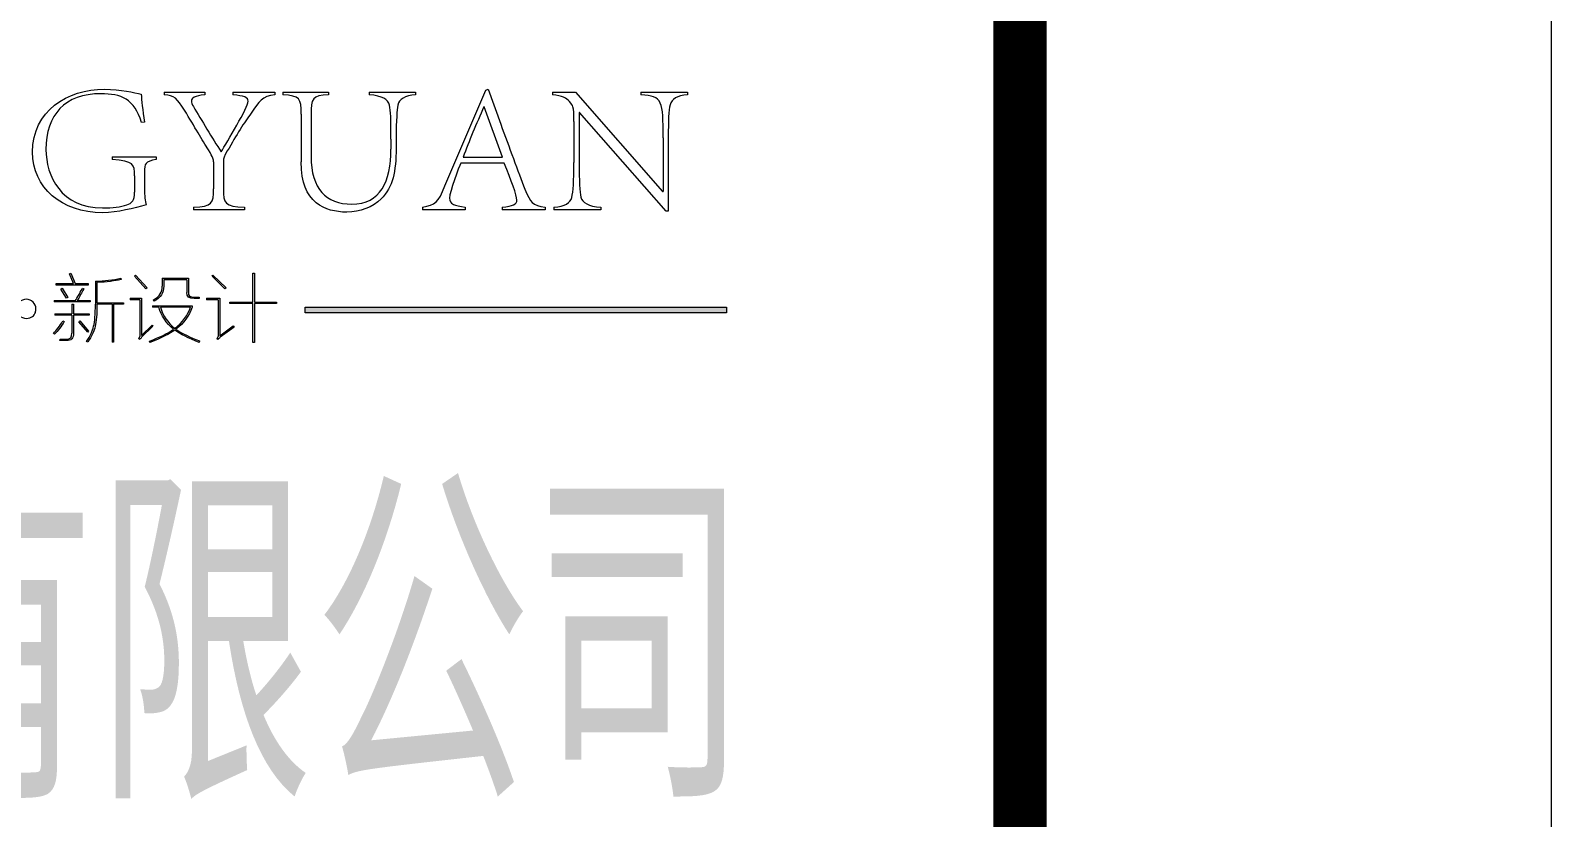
# Model space of a CAD drawing. Header units: inches. Extents: x -3733042 to -3450527, y 579159 to 997713.
# Drawn here: x -3548519 to -3547804, y 587756 to 588126 of the extents above; entities that cross this region are included whole.
import ezdxf

# ---------------------------------------------------------------- set-up
doc = ezdxf.new("R2010")
doc.units = ezdxf.units.IN
doc.header["$LTSCALE"] = 1000
doc.header["$MEASUREMENT"] = 0
doc.layers.get('0').update_dxf_attribs({"lineweight": 18})
for name, color, linetype, lineweight in [('PUB_TITLE', 153, 'Continuous', 18), ('SURFACE', 255, 'Continuous', 18), ('图层 1', 7, 'Continuous', 18)]:
    doc.layers.add(name, color=color, linetype=linetype, lineweight=lineweight)
doc.styles.add('-黑体', font='', dxfattribs={"width": 0.7})
doc.styles.get('-黑体').set_extended_font_data('微软雅黑')

# ---------------------------------------------------------------- blocks, each defined once
blk = doc.blocks.new('A$C25720DE8')
at = {"layer": 'PUB_TITLE'}
blk.add_lwpolyline([(89100, 0), (89100, 63000), (0, 63000), (0, 0)], close=True, dxfattribs=at)
blk.add_lwpolyline([(87600, 1500, 150, 150, 0), (87600, 61500, 150, 150, 0), (3750, 61500, 150, 150, 0), (3750, 1500, 150, 150, 0)], format="xyseb", close=True, dxfattribs=at)

msp = doc.modelspace()

# ---------------------------------------------------------------- hatches: boundary and pattern name
msp.add_hatch(color=256).paths.add_polyline_path([(-3548389.78, 587996.3), (-3548191.64, 587996.3), (-3548191.64, 587993.62), (-3548389.78, 587993.62)], flags=0)

# ---------------------------------------------------------------- linework, layer by layer
for p, q in [((-3548456.16, 588097.41), (-3548456.16, 588096.17)), ((-3548437.04, 588097.41), (-3548437.04, 588096.17)), ((-3548423.77, 588097.41), (-3548423.77, 588096.17)), ((-3548404.13, 588097.41), (-3548404.13, 588096.17)), ((-3548400.25, 588097.41), (-3548400.25, 588096.17)), ((-3548378.92, 588097.41), (-3548378.92, 588096.17)), ((-3548359.72, 588097.41), (-3548359.72, 588096.17)), ((-3548337.95, 588097.41), (-3548337.95, 588096.17)), ((-3548273.56, 588097.41), (-3548273.56, 588096.17)), ((-3548231.97, 588097.41), (-3548231.97, 588096.17)), ((-3548210.03, 588097.41), (-3548210.03, 588096.17)), ((-3548391.66, 588086.97), (-3548391.66, 588064.59)), ((-3548387.06, 588086.97), (-3548387.06, 588067.33)), ((-3548261, 588087.86), (-3548261, 588064.32)), ((-3548263.47, 588083.52), (-3548263.47, 588064.32)), ((-3548349.46, 588075.29), (-3548349.46, 588070.6)), ((-3548347.07, 588075.29), (-3548347.07, 588071.05)), ((-3548221.53, 588075.91), (-3548221.53, 588050.69)), ((-3548219.06, 588075.91), (-3548219.06, 588041.4)), ((-3548480.57, 588066.89), (-3548480.57, 588065.65)), ((-3548459.86, 588066.89), (-3548459.86, 588065.65)), ((-3548432.88, 588064.59), (-3548432.88, 588051.84)), ((-3548428.28, 588065.21), (-3548428.28, 588051.84)), ((-3548470.03, 588058.04), (-3548470.03, 588050.34)), ((-3548465.35, 588059.81), (-3548465.35, 588051.84)), ((-3548442.26, 588043.26), (-3548442.26, 588042.02)), ((-3548418.38, 588043.26), (-3548418.38, 588042.02)), ((-3548334.69, 588043.26), (-3548334.69, 588042.02)), ((-3548314.61, 588043.26), (-3548314.61, 588042.02)), ((-3548297.17, 588043.26), (-3548297.17, 588042.02)), ((-3548276.91, 588043.26), (-3548276.91, 588042.02)), ((-3548272.85, 588043.26), (-3548272.85, 588042.02)), ((-3548250.82, 588043.26), (-3548250.82, 588042.02))]:
    msp.add_line(p, q)
at = {"lineweight": 9}
for p, q in [((-3548506.94, 588006.64), (-3548506.94, 588007.34)), ((-3548506.94, 588007.34), (-3548498.68, 588007.34)), ((-3548491.81, 588006.64), (-3548506.94, 588006.64)), ((-3548500.64, 588011.97), (-3548500.08, 588012.25)), ((-3548498.68, 588007.34), (-3548500.64, 588011.97)), ((-3548500.08, 588012.25), (-3548497.97, 588007.34)), ((-3548497.97, 588007.34), (-3548491.81, 588007.34)), ((-3548491.81, 588007.34), (-3548491.81, 588006.64)), ((-3548488.44, 588008.47), (-3548488.44, 587997.67)), ((-3548487.74, 588007.91), (-3548487.74, 587998.37)), ((-3548470.08, 588010.85), (-3548469.66, 588011.27)), ((-3548464.75, 588004.96), (-3548470.08, 588010.85)), ((-3548469.66, 588011.27), (-3548464.19, 588005.38)), ((-3548457.04, 588009.87), (-3548457.04, 588006.08)), ((-3548456.34, 588009.16), (-3548456.34, 588006.08)), ((-3548445.4, 588009.16), (-3548445.4, 588003.14)), ((-3548444.7, 588009.87), (-3548444.7, 588003.14)), ((-3548433.62, 588010.85), (-3548433.21, 588011.27)), ((-3548427.6, 588004.96), (-3548433.62, 588010.85)), ((-3548433.21, 588011.27), (-3548427.04, 588005.38)), ((-3548414.42, 588012.25), (-3548413.72, 588012.25)), ((-3548414.42, 587998.65), (-3548414.42, 588012.25)), ((-3548413.72, 588012.25), (-3548413.72, 587998.65)), ((-3548504.71, 588004.82), (-3548504.14, 588005.24)), ((-3548502.04, 588000.47), (-3548504.71, 588004.82)), ((-3548504.14, 588005.24), (-3548501.48, 588000.9)), ((-3548501.48, 588000.9), (-3548502.04, 588000.47)), ((-3548472.18, 588000.47), (-3548472.18, 587999.78)), ((-3548467.55, 587999.78), (-3548467.55, 587982.53)), ((-3548466.85, 588000.47), (-3548466.85, 587982.95)), ((-3548464.19, 588005.38), (-3548464.75, 588004.96)), ((-3548439.65, 588001.03), (-3548439.65, 588000.34)), ((-3548436.15, 588000.47), (-3548436.15, 587999.78)), ((-3548430.68, 587999.78), (-3548430.68, 587982.53)), ((-3548429.98, 588000.47), (-3548429.98, 587982.81)), ((-3548427.04, 588005.38), (-3548427.6, 588004.96)), ((-3548507.79, 587999.35), (-3548507.79, 587998.79)), ((-3548507.51, 587993.19), (-3548507.51, 587992.48)), ((-3548499.52, 587997.67), (-3548499.52, 587993.19)), ((-3548499.52, 587992.48), (-3548499.52, 587984.08)), ((-3548498.81, 587997.67), (-3548498.81, 587993.19)), ((-3548498.81, 587992.48), (-3548498.81, 587984.08)), ((-3548491.39, 587993.19), (-3548491.39, 587992.48)), ((-3548490.96, 587999.35), (-3548490.96, 587998.79)), ((-3548480.59, 587997.67), (-3548480.59, 587979.86)), ((-3548479.89, 587997.67), (-3548479.89, 587979.86)), ((-3548475.26, 587998.37), (-3548475.26, 587997.67)), ((-3548461.53, 587996.97), (-3548461.53, 587996.27)), ((-3548443.02, 587996.97), (-3548443.02, 587996.27)), ((-3548425.21, 587997.95), (-3548425.21, 587998.65)), ((-3548425.21, 587998.65), (-3548414.42, 587998.65)), ((-3548414.42, 587997.95), (-3548425.21, 587997.95)), ((-3548414.42, 587979.73), (-3548414.42, 587997.95)), ((-3548413.72, 587998.65), (-3548403.35, 587998.65)), ((-3548403.35, 587997.95), (-3548413.72, 587997.95)), ((-3548413.72, 587997.95), (-3548413.72, 587979.73)), ((-3548403.35, 587998.65), (-3548403.35, 587997.95)), ((-3548496.29, 587989.4), (-3548495.73, 587989.82)), ((-3548492.09, 587984.49), (-3548496.29, 587989.4)), ((-3548495.73, 587989.82), (-3548491.67, 587985.05)), ((-3548491.67, 587985.05), (-3548492.09, 587984.49)), ((-3548413.72, 587979.73), (-3548414.42, 587979.73))]:
    msp.add_line(p, q, dxfattribs=at)
at = {"lineweight": 0}
for p, q in [((-3548389.78, 587996.3), (-3548191.64, 587996.3)), ((-3548389.78, 587993.62), (-3548389.78, 587996.3)), ((-3548191.64, 587993.62), (-3548389.78, 587993.62))]:
    msp.add_line(p, q, dxfattribs=at)
for points, knots in [([(-3548464.55, 588044.32), (-3548470.3, 588042.91), (-3548477.83, 588040.7), (-3548485.08, 588040.7), (-3548504.37, 588040.7), (-3548517.99, 588052.37), (-3548517.99, 588069.19), (-3548517.99, 588088.56), (-3548501.63, 588098.74), (-3548484.19, 588098.74), (-3548476.67, 588098.74), (-3548469.95, 588097.24), (-3548466.94, 588096.35)], [0, 0, 0, 0, 33.705261, 33.705261, 33.705261, 67.410522, 67.410522, 67.410522, 101.115782, 101.115782, 101.115782, 134.821043, 134.821043, 134.821043, 134.821043]), ([(-3548466.85, 588083.08), (-3548469.77, 588094.23), (-3548476.67, 588096.62), (-3548485.79, 588096.62), (-3548502.78, 588096.62), (-3548511.71, 588086.79), (-3548511.71, 588070.43), (-3548511.71, 588058.04), (-3548504.63, 588042.91), (-3548485.08, 588042.91), (-3548480.39, 588042.91), (-3548476.41, 588043.44), (-3548473.75, 588044.32)], [0, 0, 0, 0, 29.848745, 29.848745, 29.848745, 59.69749, 59.69749, 59.69749, 89.546235, 89.546235, 89.546235, 119.39498, 119.39498, 119.39498, 119.39498]), ([(-3548437.04, 588096.17), (-3548441.73, 588095.56), (-3548443.33, 588094.67), (-3548443.33, 588093.16), (-3548443.33, 588092.46), (-3548442.97, 588091.57), (-3548442.35, 588090.6)], [0, 0, 0, 0, 5.054294, 5.054294, 5.054294, 10.108587, 10.108587, 10.108587, 10.108587]), ([(-3548429.35, 588069.37), (-3548426.69, 588073.7), (-3548416.61, 588090.33), (-3548416.61, 588093.08), (-3548416.61, 588094.94), (-3548418.64, 588095.56), (-3548423.77, 588096.17)], [0, 0, 0, 0, 17.583386, 17.583386, 17.583386, 35.166771, 35.166771, 35.166771, 35.166771]), ([(-3548387.06, 588067.33), (-3548387.06, 588051.67), (-3548379.89, 588044.77), (-3548367.95, 588044.77), (-3548354.32, 588044.77), (-3548349.54, 588055.21), (-3548349.46, 588070.6)], [0, 0, 0, 0, 34.042655, 34.042655, 34.042655, 68.085311, 68.085311, 68.085311, 68.085311]), ([(-3548316.64, 588063.97), (-3548317.52, 588062.29), (-3548321.95, 588050.34), (-3548321.95, 588047.6), (-3548321.95, 588044.59), (-3548319.56, 588044.06), (-3548314.61, 588043.26)], [0, 0, 0, 0, 13.211114, 13.211114, 13.211114, 26.422228, 26.422228, 26.422228, 26.422228]), ([(-3548297.17, 588043.26), (-3548292.13, 588043.97), (-3548290.27, 588044.5), (-3548290.27, 588046.63), (-3548290.27, 588048.92), (-3548292.93, 588055.83), (-3548296.2, 588063.97)], [0, 0, 0, 0, 13.259922, 13.259922, 13.259922, 26.519844, 26.519844, 26.519844, 26.519844]), ([(-3548354.06, 588047.15), (-3548357.95, 588043.26), (-3548364.06, 588040.96), (-3548370.25, 588040.96), (-3548375.47, 588040.96), (-3548380.6, 588042.11), (-3548384.67, 588045.39)], [0, 0, 0, 0, 16.482341, 16.482341, 16.482341, 32.964682, 32.964682, 32.964682, 32.964682])]:
    msp.add_open_spline(points, degree=3, knots=knots)
for points in [[(-3548466.94, 588096.35), (-3548466.68, 588093.78), (-3548466.23, 588088.75), (-3548465.44, 588083.26)], [(-3548456.16, 588097.41), (-3548456.16, 588097.41), (-3548437.04, 588097.41), (-3548437.04, 588097.41)], [(-3548446.6, 588088.92), (-3548450.14, 588094.32), (-3548451.2, 588095.91), (-3548456.16, 588096.17)], [(-3548423.77, 588097.41), (-3548423.77, 588097.41), (-3548404.13, 588097.41), (-3548404.13, 588097.41)], [(-3548404.13, 588096.17), (-3548410.23, 588095.47), (-3548411.3, 588092.99), (-3548415.28, 588087.42)], [(-3548400.25, 588097.41), (-3548400.25, 588097.41), (-3548378.92, 588097.41), (-3548378.92, 588097.41)], [(-3548391.66, 588086.97), (-3548391.66, 588094.59), (-3548392.37, 588095.47), (-3548400.25, 588096.17)], [(-3548378.92, 588096.17), (-3548386.44, 588096), (-3548387.06, 588094.05), (-3548387.06, 588086.97)], [(-3548359.72, 588097.41), (-3548359.72, 588097.41), (-3548337.95, 588097.41), (-3548337.95, 588097.41)], [(-3548350.16, 588091.22), (-3548350.78, 588094.05), (-3548353.53, 588095.56), (-3548359.72, 588096.17)], [(-3548337.95, 588096.17), (-3548342.82, 588095.64), (-3548345.74, 588094.05), (-3548346.18, 588091.31)], [(-3548324.07, 588053.26), (-3548324.07, 588053.26), (-3548304.87, 588098.3), (-3548304.87, 588098.3)], [(-3548304.87, 588098.3), (-3548304.87, 588098.3), (-3548303.81, 588098.74), (-3548303.81, 588098.74)], [(-3548303.81, 588098.74), (-3548303.81, 588098.74), (-3548297.88, 588082.37), (-3548297.88, 588082.37)], [(-3548273.56, 588097.41), (-3548273.56, 588097.41), (-3548262.67, 588097.41), (-3548262.67, 588097.41)], [(-3548265.51, 588092.9), (-3548267.01, 588094.67), (-3548268.87, 588095.64), (-3548273.56, 588096.17)], [(-3548263.47, 588083.52), (-3548263.47, 588091.4), (-3548263.91, 588090.95), (-3548265.51, 588092.9)], [(-3548262.67, 588097.41), (-3548262.67, 588097.41), (-3548221.8, 588050.69), (-3548221.8, 588050.69)], [(-3548231.97, 588097.41), (-3548231.97, 588097.41), (-3548210.03, 588097.41), (-3548210.03, 588097.41)], [(-3548221.53, 588075.91), (-3548221.53, 588093.16), (-3548221.62, 588095.47), (-3548231.97, 588096.17)], [(-3548210.03, 588096.17), (-3548215.16, 588095.73), (-3548217.37, 588094.05), (-3548218.17, 588091.48)], [(-3548435.27, 588070.25), (-3548438.28, 588074.76), (-3548441.65, 588080.87), (-3548446.6, 588088.92)], [(-3548442.35, 588090.6), (-3548438.55, 588084.23), (-3548433.5, 588075.65), (-3548429.35, 588069.37)], [(-3548415.28, 588087.42), (-3548418.46, 588083.26), (-3548422.09, 588077.24), (-3548426.43, 588069.72)], [(-3548349.46, 588075.29), (-3548349.46, 588084.94), (-3548349.54, 588088.56), (-3548350.16, 588091.22)], [(-3548346.18, 588091.31), (-3548346.62, 588088.56), (-3548347.07, 588085.03), (-3548347.07, 588075.29)], [(-3548305.76, 588090.51), (-3548309.3, 588082.64), (-3548312.75, 588074.23), (-3548315.58, 588066.8)], [(-3548305.58, 588090.51), (-3548305.58, 588090.51), (-3548305.76, 588090.51), (-3548305.76, 588090.51)], [(-3548297, 588066.8), (-3548297, 588066.8), (-3548305.58, 588090.51), (-3548305.58, 588090.51)], [(-3548220.03, 588041.4), (-3548220.03, 588041.4), (-3548260.82, 588087.86), (-3548260.82, 588087.86)], [(-3548260.82, 588087.86), (-3548260.82, 588087.86), (-3548261, 588087.86), (-3548261, 588087.86)], [(-3548218.17, 588091.48), (-3548218.96, 588088.75), (-3548219.06, 588084.23), (-3548219.06, 588075.91)], [(-3548465.44, 588083.26), (-3548465.44, 588083.26), (-3548466.85, 588083.08), (-3548466.85, 588083.08)], [(-3548297.88, 588082.37), (-3548293.81, 588071.31), (-3548289.83, 588060.25), (-3548286.47, 588051.75)], [(-3548347.07, 588071.05), (-3548347.07, 588059.99), (-3548348.57, 588052.82), (-3548354.06, 588047.15)], [(-3548480.57, 588066.89), (-3548480.57, 588066.89), (-3548459.86, 588066.89), (-3548459.86, 588066.89)], [(-3548470.03, 588058.04), (-3548470.03, 588063.44), (-3548470.48, 588064.94), (-3548480.57, 588065.65)], [(-3548459.86, 588065.65), (-3548465.08, 588064.85), (-3548465.35, 588063.7), (-3548465.35, 588059.81)], [(-3548432.88, 588064.59), (-3548432.88, 588065.56), (-3548433.06, 588066.53), (-3548435.27, 588070.25)], [(-3548426.43, 588069.72), (-3548428.11, 588067.07), (-3548428.19, 588066.09), (-3548428.28, 588065.21)], [(-3548384.67, 588045.39), (-3548389.27, 588049.1), (-3548391.66, 588054.59), (-3548391.66, 588064.59)], [(-3548296.2, 588063.97), (-3548296.2, 588063.97), (-3548316.64, 588063.97), (-3548316.64, 588063.97)], [(-3548315.58, 588066.8), (-3548315.58, 588066.8), (-3548297, 588066.8), (-3548297, 588066.8)], [(-3548264.44, 588047.86), (-3548263.74, 588050.52), (-3548263.47, 588055.38), (-3548263.47, 588064.32)], [(-3548261, 588064.32), (-3548260.9, 588055.38), (-3548260.82, 588050.52), (-3548260.2, 588048.04)], [(-3548473.75, 588044.32), (-3548471.1, 588045.21), (-3548470.03, 588046.45), (-3548470.03, 588050.34)], [(-3548465.35, 588051.84), (-3548465.35, 588048.75), (-3548465.26, 588046.1), (-3548464.55, 588044.32)], [(-3548442.26, 588043.26), (-3548433.59, 588043.62), (-3548432.88, 588045.12), (-3548432.88, 588051.84)], [(-3548428.28, 588051.84), (-3548428.28, 588045.12), (-3548427.58, 588043.62), (-3548418.38, 588043.26)], [(-3548334.69, 588043.26), (-3548328.5, 588044.5), (-3548327.35, 588045.29), (-3548324.07, 588053.26)], [(-3548286.47, 588051.75), (-3548283.81, 588045.21), (-3548283.1, 588044.24), (-3548276.91, 588043.26)], [(-3548221.8, 588050.69), (-3548221.8, 588050.69), (-3548221.53, 588050.69), (-3548221.53, 588050.69)], [(-3548272.85, 588043.26), (-3548267.63, 588043.62), (-3548265.15, 588045.39), (-3548264.44, 588047.86)], [(-3548260.2, 588048.04), (-3548259.4, 588045.29), (-3548256.75, 588043.71), (-3548250.82, 588043.26)], [(-3548418.38, 588042.02), (-3548418.38, 588042.02), (-3548442.26, 588042.02), (-3548442.26, 588042.02)], [(-3548314.61, 588042.02), (-3548314.61, 588042.02), (-3548334.69, 588042.02), (-3548334.69, 588042.02)], [(-3548276.91, 588042.02), (-3548276.91, 588042.02), (-3548297.17, 588042.02), (-3548297.17, 588042.02)], [(-3548250.82, 588042.02), (-3548250.82, 588042.02), (-3548272.85, 588042.02), (-3548272.85, 588042.02)], [(-3548219.06, 588041.4), (-3548219.06, 588041.4), (-3548220.03, 588041.4), (-3548220.03, 588041.4)]]:
    msp.add_open_spline(points, degree=3)
at = {"lineweight": 9}
for points in [[(-3548488.44, 588008.47), (-3548484.14, 588008.65), (-3548480.17, 588009.12), (-3548476.52, 588009.87)], [(-3548476.39, 588009.31), (-3548479.28, 588008.56), (-3548483.07, 588008.09), (-3548487.74, 588007.91)], [(-3548476.52, 588009.87), (-3548476.52, 588009.87), (-3548476.39, 588009.31), (-3548476.39, 588009.31)], [(-3548457.04, 588009.87), (-3548457.04, 588009.87), (-3548444.7, 588009.87), (-3548444.7, 588009.87)], [(-3548445.4, 588009.16), (-3548445.4, 588009.16), (-3548456.34, 588009.16), (-3548456.34, 588009.16)], [(-3548497.83, 587999.35), (-3548497.55, 587999.91), (-3548496.99, 588000.9), (-3548496.15, 588002.3)], [(-3548496.85, 587999.63), (-3548496.95, 587999.54), (-3548496.99, 587999.44), (-3548496.99, 587999.35)], [(-3548493.91, 588004.96), (-3548494.38, 588004.02), (-3548495.36, 588002.25), (-3548496.85, 587999.63)], [(-3548496.15, 588002.3), (-3548495.31, 588003.79), (-3548494.75, 588004.77), (-3548494.47, 588005.24)], [(-3548494.47, 588005.24), (-3548494.47, 588005.24), (-3548493.91, 588004.96), (-3548493.91, 588004.96)], [(-3548472.18, 588000.47), (-3548472.18, 588000.47), (-3548466.85, 588000.47), (-3548466.85, 588000.47)], [(-3548467.55, 587999.78), (-3548467.55, 587999.78), (-3548472.18, 587999.78), (-3548472.18, 587999.78)], [(-3548461.25, 587999.63), (-3548458.25, 588001.32), (-3548456.85, 588003.46), (-3548457.04, 588006.08)], [(-3548460.82, 587999.07), (-3548460.82, 587999.07), (-3548461.25, 587999.63), (-3548461.25, 587999.63)], [(-3548456.34, 588006.08), (-3548456.25, 588003.19), (-3548457.74, 588000.84), (-3548460.82, 587999.07)], [(-3548442.04, 588000.34), (-3548444.38, 588000.24), (-3548445.5, 588001.18), (-3548445.4, 588003.14)], [(-3548444.7, 588003.14), (-3548444.89, 588001.64), (-3548444, 588000.94), (-3548442.04, 588001.03)], [(-3548442.04, 588001.03), (-3548442.04, 588001.03), (-3548439.65, 588001.03), (-3548439.65, 588001.03)], [(-3548439.65, 588000.34), (-3548439.65, 588000.34), (-3548442.04, 588000.34), (-3548442.04, 588000.34)], [(-3548436.15, 588000.47), (-3548436.15, 588000.47), (-3548429.98, 588000.47), (-3548429.98, 588000.47)], [(-3548430.68, 587999.78), (-3548430.68, 587999.78), (-3548436.15, 587999.78), (-3548436.15, 587999.78)], [(-3548490.96, 587998.79), (-3548490.96, 587998.79), (-3548507.79, 587998.79), (-3548507.79, 587998.79)], [(-3548507.79, 587999.35), (-3548507.79, 587999.35), (-3548497.83, 587999.35), (-3548497.83, 587999.35)], [(-3548507.51, 587993.19), (-3548507.51, 587993.19), (-3548499.52, 587993.19), (-3548499.52, 587993.19)], [(-3548499.52, 587992.48), (-3548499.52, 587992.48), (-3548507.51, 587992.48), (-3548507.51, 587992.48)], [(-3548499.52, 587997.67), (-3548499.52, 587997.67), (-3548498.81, 587997.67), (-3548498.81, 587997.67)], [(-3548498.81, 587993.19), (-3548498.81, 587993.19), (-3548491.39, 587993.19), (-3548491.39, 587993.19)], [(-3548491.39, 587992.48), (-3548491.39, 587992.48), (-3548498.81, 587992.48), (-3548498.81, 587992.48)], [(-3548496.99, 587999.35), (-3548496.99, 587999.35), (-3548490.96, 587999.35), (-3548490.96, 587999.35)], [(-3548489.28, 587987.3), (-3548488.72, 587989.45), (-3548488.44, 587992.9), (-3548488.44, 587997.67)], [(-3548487.74, 587997.67), (-3548487.74, 587993), (-3548488.02, 587989.54), (-3548488.58, 587987.3)], [(-3548487.74, 587998.37), (-3548487.74, 587998.37), (-3548475.26, 587998.37), (-3548475.26, 587998.37)], [(-3548480.59, 587997.67), (-3548480.59, 587997.67), (-3548487.74, 587997.67), (-3548487.74, 587997.67)], [(-3548475.26, 587997.67), (-3548475.26, 587997.67), (-3548479.89, 587997.67), (-3548479.89, 587997.67)], [(-3548461.53, 587996.97), (-3548461.53, 587996.97), (-3548443.02, 587996.97), (-3548443.02, 587996.97)], [(-3548458.58, 587996.27), (-3548458.58, 587996.27), (-3548461.53, 587996.27), (-3548461.53, 587996.27)], [(-3548451.71, 587985.89), (-3548455.17, 587988.79), (-3548457.46, 587992.25), (-3548458.58, 587996.27)], [(-3548443.72, 587996.27), (-3548443.72, 587996.27), (-3548457.88, 587996.27), (-3548457.88, 587996.27)], [(-3548457.88, 587996.27), (-3548456.76, 587992.34), (-3548454.51, 587989.03), (-3548451.15, 587986.31)], [(-3548451.15, 587986.31), (-3548447.5, 587989.12), (-3548445.03, 587992.44), (-3548443.72, 587996.27)], [(-3548443.02, 587996.27), (-3548444.33, 587992.25), (-3548446.85, 587988.79), (-3548450.59, 587985.89)], [(-3548508.21, 587983.93), (-3548506.72, 587985.43), (-3548505.22, 587987.39), (-3548503.72, 587989.82)], [(-3548503.16, 587989.54), (-3548504.56, 587987.2), (-3548506.06, 587985.19), (-3548507.65, 587983.51)], [(-3548503.72, 587989.82), (-3548503.72, 587989.82), (-3548503.16, 587989.54), (-3548503.16, 587989.54)], [(-3548492.65, 587980.15), (-3548490.87, 587982.67), (-3548489.75, 587985.05), (-3548489.28, 587987.3)], [(-3548488.58, 587987.3), (-3548489.05, 587985.05), (-3548490.22, 587982.58), (-3548492.09, 587979.86)], [(-3548466.85, 587982.95), (-3548466.85, 587982.95), (-3548461.81, 587987.86), (-3548461.81, 587987.86)], [(-3548461.38, 587987.3), (-3548461.38, 587987.3), (-3548466.71, 587982.11), (-3548466.71, 587982.11)], [(-3548463.07, 587980.29), (-3548458.3, 587982.06), (-3548454.51, 587983.93), (-3548451.71, 587985.89)], [(-3548451.15, 587985.47), (-3548453.49, 587983.79), (-3548457.37, 587981.83), (-3548462.79, 587979.59)], [(-3548461.81, 587987.86), (-3548461.81, 587987.86), (-3548461.38, 587987.3), (-3548461.38, 587987.3)], [(-3548439.65, 587979.73), (-3548444.7, 587981.69), (-3548448.54, 587983.6), (-3548451.15, 587985.47)], [(-3548450.59, 587985.89), (-3548447.69, 587983.93), (-3548444, 587982.11), (-3548439.52, 587980.43)], [(-3548429.98, 587982.81), (-3548429.98, 587982.81), (-3548423.67, 587987.43), (-3548423.67, 587987.43)], [(-3548423.25, 587986.87), (-3548423.25, 587986.87), (-3548429.84, 587982.11), (-3548429.84, 587982.11)], [(-3548423.67, 587987.43), (-3548423.67, 587987.43), (-3548423.25, 587986.87), (-3548423.25, 587986.87)], [(-3548507.65, 587983.51), (-3548507.65, 587983.51), (-3548508.21, 587983.93), (-3548508.21, 587983.93)], [(-3548505.12, 587980.57), (-3548505.12, 587980.57), (-3548504.99, 587981.27), (-3548504.99, 587981.27)], [(-3548502.04, 587980.57), (-3548503.07, 587980.57), (-3548504.1, 587980.57), (-3548505.12, 587980.57)], [(-3548504.99, 587981.27), (-3548503.96, 587981.27), (-3548502.97, 587981.27), (-3548502.04, 587981.27)], [(-3548498.81, 587984.08), (-3548498.72, 587981.64), (-3548499.8, 587980.48), (-3548502.04, 587980.57)], [(-3548502.04, 587981.27), (-3548500.27, 587981.18), (-3548499.43, 587982.11), (-3548499.52, 587984.08)], [(-3548492.09, 587979.86), (-3548492.09, 587979.86), (-3548492.65, 587980.15), (-3548492.65, 587980.15)], [(-3548479.89, 587979.86), (-3548479.89, 587979.86), (-3548480.59, 587979.86), (-3548480.59, 587979.86)], [(-3548467.55, 587981.13), (-3548467.55, 587981.13), (-3548468.11, 587981.41), (-3548468.11, 587981.41)], [(-3548468.11, 587981.41), (-3548467.74, 587982.06), (-3548467.55, 587982.44), (-3548467.55, 587982.53)], [(-3548466.71, 587982.11), (-3548466.99, 587981.74), (-3548467.27, 587981.41), (-3548467.55, 587981.13)], [(-3548462.79, 587979.59), (-3548462.79, 587979.59), (-3548463.07, 587980.29), (-3548463.07, 587980.29)], [(-3548439.52, 587980.43), (-3548439.52, 587980.43), (-3548439.65, 587979.73), (-3548439.65, 587979.73)], [(-3548430.82, 587981.13), (-3548430.82, 587981.13), (-3548431.24, 587981.55), (-3548431.24, 587981.55)], [(-3548431.24, 587981.55), (-3548430.87, 587982.02), (-3548430.68, 587982.34), (-3548430.68, 587982.53)], [(-3548430.12, 587981.69), (-3548430.4, 587981.5), (-3548430.64, 587981.32), (-3548430.82, 587981.13)], [(-3548429.84, 587982.11), (-3548429.93, 587982.02), (-3548430.03, 587981.88), (-3548430.12, 587981.69)]]:
    msp.add_open_spline(points, degree=3, dxfattribs=at)
msp.add_open_spline([(-3548516.45, 587995.5), (-3548516.45, 587995.5), (-3548516.45, 587995.5), (-3548516.45, 587995.5), (-3548516.45, 587995.5), (-3548516.45, 587995.5), (-3548516.45, 587993.02), (-3548518.46, 587991.01), (-3548520.94, 587991.01), (-3548523.41, 587991.01), (-3548525.42, 587993.02), (-3548525.42, 587995.5), (-3548525.42, 587997.98), (-3548523.41, 587999.98), (-3548520.94, 587999.98), (-3548518.46, 587999.98), (-3548516.45, 587997.98), (-3548516.45, 587995.5)], degree=3, knots=[0, 0, 0, 0, 0.216619, 0.433238, 0.866475, 1.73295, 3.4659, 6.931801, 6.931801, 6.931801, 13.863602, 13.863602, 13.863602, 20.795402, 20.795402, 20.795402, 27.727203, 27.727203, 27.727203, 27.727203], dxfattribs=at)
at = {"layer": 'PUB_TITLE'}
msp.add_lwpolyline([(-3548053.73, 579409.34, 25, 25, 0), (-3548053.73, 589409.34, 25, 25, 0), (-3562028.73, 589409.34, 25, 25, 0), (-3562028.73, 579409.34, 25, 25, 0)], format="xyseb", close=True, dxfattribs=at)
at = {"layer": '图层 1', "lineweight": 0}
msp.add_line((-3548191.64, 587996.3), (-3548191.64, 587993.62), dxfattribs=at)

# ---------------------------------------------------------------- block references
at = {"layer": 'SURFACE', "xscale": 0.1666666666666667, "yscale": 0.1666666666666667, "zscale": 0.1666666666666667}
msp.add_blockref('A$C25720DE8', (-3562653.73, 579159.34), dxfattribs=at)

# ---------------------------------------------------------------- texts
at = {"style": '-黑体', "width": 0.6}
msp.add_text('工程设计有限公司', height=125, dxfattribs=at).set_placement((-3548999.78, 587778.65))

doc.saveas('drawing.dxf')
